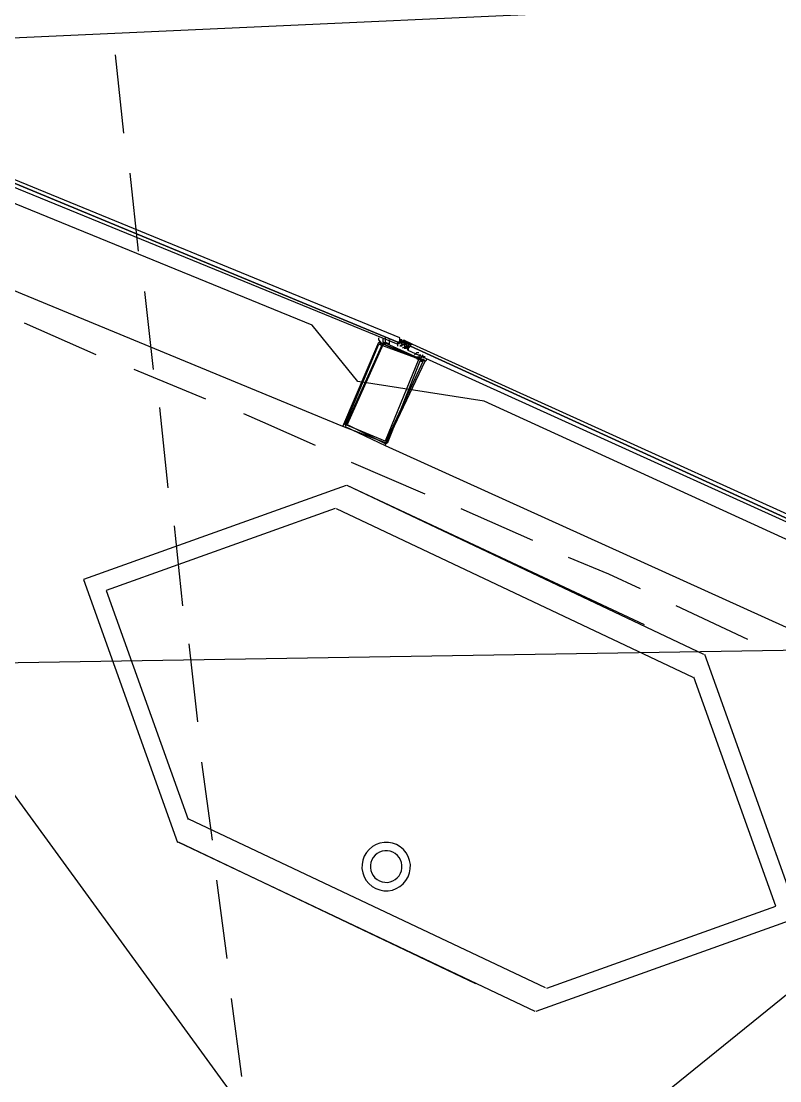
# Model space of a CAD drawing. Header units: feet. Extents: x -84 to 198, y -22 to 181.
# Drawn here: x 128.27 to 133.07, y 140.52 to 147.22 of the extents above; entities that cross this region are included whole.
import ezdxf

# ---------------------------------------------------------------- set-up
doc = ezdxf.new("R2010")
doc.units = ezdxf.units.FT
doc.layers.add('A-AREA-UNIDAD', color=30, linetype='CONTINUOUS')
doc.layers.add('A-LINEA', color=7, linetype='CONTINUOUS')

msp = doc.modelspace()

# ---------------------------------------------------------------- linework, layer by layer
at = {"layer": 'A-AREA-UNIDAD'}
msp.add_lwpolyline([(136.128, 134.3822), (134.72, 143.2533), (134.08, 143.3422), (134, 143.5378), (131.2, 144.8178), (130.4, 144.9422), (130.112, 145.2978), (127.28, 146.4533), (126.672, 146.4889), (126.56, 146.7378), (123.648, 147.8222), (122.912, 147.8933), (122.848, 148.0889), (115.968, 150.2222), (115.2, 150.2578), (115.168, 150.4178), (111.968, 151.2178), (111.328, 151.2178), (111.28, 151.3778), (104.032, 152.7289)], dxfattribs=at)
at = {"layer": 'A-LINEA'}
for p, q in [((137.0738, 147.512), (40.0569, 143.1148)), ((128.8667, 147.0044), (128.92, 146.5111)), ((128.96, 146.2578), (129.0133, 145.7644)), ((130.3067, 144.6578), (126.88, 146.0711)), ((129.0533, 145.5111), (129.1067, 145.0178)), ((128.7467, 145.1111), (128.2933, 145.3111)), ((130.5467, 145.1911), (130.5467, 145.1911)), ((130.56, 145.2178), (130.56, 145.2178)), ((130.56, 145.2044), (130.56, 145.2044)), ((130.5867, 145.2044), (130.5867, 145.2044)), ((130.5867, 145.2044), (130.5867, 145.2044)), ((130.6533, 145.1911), (130.6533, 145.1911)), ((130.6533, 145.1911), (130.6667, 145.1911)), ((130.6667, 145.2178), (130.6667, 145.2178)), ((130.6667, 145.2044), (130.68, 145.2044)), ((130.6667, 145.2044), (130.6667, 145.2044)), ((130.6667, 145.2044), (130.6667, 145.2044)), ((130.6667, 145.2044), (130.6667, 145.2044)), ((130.6667, 145.2044), (130.6667, 145.2044)), ((130.6667, 145.2044), (130.6667, 145.2044)), ((130.6667, 145.2044), (130.6667, 145.2044)), ((130.6667, 145.2044), (130.6667, 145.2044)), ((130.6667, 145.2044), (130.6667, 145.2044)), ((130.6667, 145.2044), (130.6667, 145.2044)), ((130.6667, 145.2044), (130.6667, 145.2044)), ((130.6667, 145.2044), (130.6667, 145.2044)), ((130.6667, 145.2044), (130.6667, 145.2044)), ((130.6667, 145.2044), (130.6667, 145.2044)), ((130.6667, 145.2044), (130.6667, 145.2044)), ((130.6667, 145.2044), (130.6667, 145.1911)), ((130.6667, 145.2044), (130.6667, 145.2044)), ((130.6667, 145.2044), (130.6667, 145.2044)), ((130.6667, 145.1911), (130.6667, 145.2044)), ((130.6667, 145.1911), (130.6667, 145.1911)), ((130.6667, 145.1911), (130.6667, 145.1911)), ((130.6667, 145.1911), (130.6667, 145.1911)), ((130.6667, 145.1911), (130.68, 145.1911)), ((130.6667, 145.1911), (130.6667, 145.1911)), ((130.6667, 145.1911), (130.6667, 145.1911)), ((130.6667, 145.1911), (130.6667, 145.1911)), ((130.6667, 145.1911), (130.6667, 145.1911)), ((130.6667, 145.1911), (130.6667, 145.1911)), ((130.6667, 145.1911), (130.6667, 145.1911)), ((130.6667, 145.1911), (130.68, 145.1911)), ((130.6667, 145.1911), (130.68, 145.1911)), ((130.6667, 145.1911), (130.68, 145.1911)), ((130.6667, 145.1911), (130.6667, 145.1911)), ((130.6667, 145.1911), (130.6667, 145.1911)), ((130.6667, 145.1911), (130.6667, 145.1911)), ((130.6667, 145.1911), (130.6667, 145.1778)), ((130.6667, 145.1911), (130.6667, 145.1911)), ((130.6667, 145.1911), (130.6667, 145.1911)), ((130.6667, 145.1911), (130.6667, 145.1911)), ((130.6667, 145.1911), (130.6667, 145.1911)), ((130.6667, 145.1911), (130.6667, 145.1778)), ((130.6667, 145.1911), (130.6667, 145.1911)), ((130.6688, 145.2), (130.7224, 145.1779)), ((130.68, 145.1911), (130.68, 145.2044)), ((130.68, 145.2044), (130.68, 145.2044)), ((130.68, 145.2044), (130.68, 145.2044)), ((130.68, 145.2044), (130.68, 145.2044)), ((130.68, 145.2044), (130.68, 145.2044)), ((130.68, 145.2044), (130.68, 145.2044)), ((130.68, 145.2044), (130.68, 145.2044)), ((130.68, 145.2044), (130.68, 145.2044)), ((130.68, 145.2044), (130.68, 145.2044)), ((130.68, 145.2044), (130.68, 145.2044)), ((130.68, 145.2044), (130.68, 145.2044)), ((130.68, 145.2044), (130.68, 145.2044)), ((130.68, 145.2044), (130.68, 145.2044)), ((130.68, 145.2044), (130.68, 145.2044)), ((130.68, 145.2044), (130.68, 145.2044)), ((130.68, 145.2044), (130.68, 145.2044)), ((130.68, 145.2044), (130.68, 145.2044)), ((130.68, 145.2044), (130.68, 145.2044)), ((130.68, 145.2044), (130.68, 145.2044)), ((130.68, 145.2044), (130.68, 145.2044)), ((130.68, 145.2044), (130.68, 145.2044)), ((130.68, 145.2044), (130.68, 145.2044)), ((130.68, 145.2044), (130.68, 145.2044)), ((130.68, 145.2044), (130.68, 145.2044)), ((130.68, 145.2044), (130.68, 145.2044)), ((130.68, 145.1911), (130.68, 145.1911)), ((130.68, 145.1911), (130.68, 145.1911)), ((130.68, 145.1911), (130.68, 145.1911)), ((130.68, 145.1911), (130.68, 145.1911)), ((130.68, 145.1911), (130.68, 145.1911)), ((130.68, 145.1911), (130.68, 145.1911)), ((130.68, 145.1911), (130.68, 145.1911)), ((130.68, 145.1911), (130.68, 145.1911)), ((130.68, 145.1911), (130.6933, 145.1911)), ((130.68, 145.1911), (130.68, 145.1911)), ((130.68, 145.1911), (130.68, 145.1911)), ((130.68, 145.1778), (130.68, 145.1911)), ((130.68, 145.1911), (130.68, 145.1911)), ((130.68, 145.1911), (130.68, 145.1911)), ((130.68, 145.1911), (130.68, 145.1911)), ((130.68, 145.1911), (130.68, 145.1911)), ((130.68, 145.1911), (130.68, 145.1911)), ((130.68, 145.1911), (130.68, 145.1911)), ((130.68, 145.1911), (130.68, 145.1911)), ((130.68, 145.1911), (130.68, 145.1911)), ((130.68, 145.1911), (130.68, 145.1911)), ((130.68, 145.1911), (130.6933, 145.1911)), ((130.68, 145.1911), (130.68, 145.1911)), ((130.68, 145.1911), (130.68, 145.1911)), ((130.68, 145.1911), (130.68, 145.1911)), ((130.68, 145.1911), (130.68, 145.1911)), ((130.68, 145.1778), (130.68, 145.1911)), ((130.68, 145.1911), (130.68, 145.1911)), ((130.68, 145.1911), (130.68, 145.1911)), ((130.68, 145.1911), (130.68, 145.1911)), ((130.68, 145.1778), (130.68, 145.1911)), ((130.6931, 145.2021), (130.7459, 145.1781)), ((130.6933, 145.2044), (130.6933, 145.2044)), ((130.6933, 145.1911), (130.6933, 145.2044)), ((130.6933, 145.1911), (130.6933, 145.2044)), ((130.6933, 145.2044), (130.6933, 145.1911)), ((130.6933, 145.2044), (130.6933, 145.1911)), ((130.6933, 145.2044), (130.6933, 145.1911)), ((130.6933, 145.2044), (130.6933, 145.2044)), ((130.6933, 145.2044), (130.6933, 145.2044)), ((130.6933, 145.2044), (130.6933, 145.2044)), ((130.6933, 145.2044), (130.6933, 145.2044)), ((130.6933, 145.2044), (130.6933, 145.2044)), ((130.6933, 145.2044), (130.6933, 145.2044)), ((130.6933, 145.2044), (130.6933, 145.2044)), ((130.6933, 145.1911), (130.6933, 145.2044)), ((130.6933, 145.2044), (130.6933, 145.2044)), ((130.6933, 145.2044), (130.6933, 145.2044)), ((130.6933, 145.1911), (130.6933, 145.2044)), ((130.6933, 145.2044), (130.6933, 145.2044)), ((130.6933, 145.1778), (130.6933, 145.1911)), ((130.6933, 145.1911), (130.6933, 145.1911)), ((130.6933, 145.1911), (130.6933, 145.1911)), ((130.6933, 145.1911), (130.6933, 145.1911)), ((130.6933, 145.1778), (130.6933, 145.1911)), ((130.7067, 145.1911), (130.6933, 145.1911)), ((130.6933, 145.1911), (130.6933, 145.1911)), ((130.6933, 145.1911), (130.6933, 145.1911)), ((130.6933, 145.1911), (130.6933, 145.1911)), ((130.6933, 145.1911), (130.6933, 145.1911)), ((130.6933, 145.1911), (130.6933, 145.1911)), ((130.6933, 145.1911), (130.6933, 145.1911)), ((130.6933, 145.1911), (130.6933, 145.1911)), ((130.6933, 145.1911), (130.6933, 145.1911)), ((130.6933, 145.1911), (130.6933, 145.1911)), ((130.6933, 145.1911), (130.6933, 145.1911)), ((130.6933, 145.1911), (130.6933, 145.1911)), ((130.6933, 145.1911), (130.6933, 145.1911)), ((130.6933, 145.1911), (130.6933, 145.1911)), ((130.6933, 145.1911), (130.6933, 145.1911)), ((130.6933, 145.1911), (130.6933, 145.1911)), ((130.6933, 145.1911), (130.6933, 145.1911)), ((130.6933, 145.1911), (130.6933, 145.1911)), ((130.6933, 145.1911), (130.6933, 145.1911)), ((130.6933, 145.1911), (130.6933, 145.1911)), ((130.6933, 145.1911), (130.6933, 145.1911)), ((130.6933, 145.1911), (130.6933, 145.1911)), ((130.6933, 145.1911), (130.6933, 145.1911)), ((130.6933, 145.1911), (130.6933, 145.1911)), ((130.6933, 145.1911), (130.6933, 145.1911)), ((130.6933, 145.1911), (130.6933, 145.1911)), ((130.6933, 145.1911), (130.6933, 145.1911)), ((130.6933, 145.1911), (130.6933, 145.1911)), ((130.6933, 145.1911), (130.6933, 145.1911)), ((130.6933, 145.1911), (130.6933, 145.1911)), ((130.6933, 145.1911), (130.6933, 145.1911)), ((130.6933, 145.1911), (130.6933, 145.1911)), ((130.6933, 145.1911), (130.6933, 145.1911)), ((130.6933, 145.1911), (130.6933, 145.1911)), ((130.6933, 145.1911), (130.6933, 145.1911)), ((130.6933, 145.1911), (130.6933, 145.1911)), ((130.6933, 145.1911), (130.6933, 145.1911)), ((130.6933, 145.1911), (130.6933, 145.1911)), ((130.6933, 145.1911), (130.6933, 145.1911)), ((130.6933, 145.1911), (130.6933, 145.1911)), ((130.6933, 145.1911), (130.6933, 145.1911)), ((130.6933, 145.1911), (130.6933, 145.1911)), ((130.6933, 145.1911), (130.6933, 145.1911)), ((130.6933, 145.1911), (130.6933, 145.1911)), ((130.6933, 145.1911), (130.6933, 145.1911)), ((130.6933, 145.1911), (130.6933, 145.1911)), ((130.72, 145.1911), (130.7067, 145.1911)), ((130.7067, 145.1911), (130.7067, 145.1911)), ((130.7067, 145.1911), (130.7067, 145.1911)), ((130.7067, 145.1911), (130.7067, 145.1911)), ((130.7067, 145.1911), (130.7067, 145.1911)), ((130.7067, 145.1911), (130.7067, 145.1911)), ((130.7067, 145.1911), (130.7067, 145.1911)), ((130.7067, 145.1911), (130.7067, 145.1911)), ((130.7067, 145.1911), (130.7067, 145.1911)), ((130.7067, 145.1911), (130.7067, 145.1911)), ((130.7067, 145.1911), (130.7067, 145.1911)), ((130.7067, 145.1911), (130.7067, 145.1911)), ((130.7067, 145.1778), (130.7067, 145.1911)), ((130.7067, 145.1911), (130.7067, 145.1911)), ((130.7067, 145.1911), (130.7067, 145.1911)), ((130.7067, 145.1911), (130.7067, 145.1911)), ((130.7067, 145.1911), (130.7067, 145.1911)), ((130.7067, 145.1911), (130.7067, 145.1911)), ((130.7067, 145.1911), (130.7067, 145.1911)), ((130.7067, 145.1911), (130.7067, 145.1911)), ((130.7067, 145.1911), (130.7067, 145.1911)), ((130.7067, 145.1911), (130.7067, 145.1911)), ((130.7067, 145.1911), (130.7067, 145.1911)), ((130.7067, 145.1911), (130.7067, 145.1911)), ((130.7067, 145.1911), (130.7067, 145.1911)), ((130.7067, 145.1911), (130.7067, 145.1911)), ((130.7067, 145.1911), (130.7067, 145.1911)), ((130.7067, 145.1911), (130.7067, 145.1911)), ((130.7067, 145.1911), (130.7067, 145.1911)), ((130.7067, 145.1911), (130.7067, 145.1911)), ((130.7067, 145.1911), (130.7067, 145.1911)), ((130.7067, 145.1911), (130.7067, 145.1911)), ((130.7067, 145.1911), (130.7067, 145.1911)), ((130.7067, 145.1911), (130.7067, 145.1911)), ((130.7067, 145.1911), (130.7067, 145.1778)), ((130.7067, 145.1911), (130.7067, 145.1778)), ((130.7067, 145.1911), (130.7067, 145.1778)), ((130.7067, 145.1911), (130.7067, 145.1911)), ((130.7067, 145.1911), (130.7067, 145.1911)), ((130.7067, 145.1911), (130.7067, 145.1911)), ((130.72, 145.1911), (130.7067, 145.1911)), ((130.72, 145.1911), (130.7067, 145.1911)), ((130.72, 145.1911), (130.7067, 145.1911)), ((130.72, 145.1911), (130.72, 145.1911)), ((130.72, 145.1911), (130.72, 145.1911)), ((130.72, 145.1911), (130.72, 145.1911)), ((130.72, 145.1911), (130.72, 145.1911)), ((130.72, 145.1911), (130.72, 145.1911)), ((130.72, 145.1911), (130.72, 145.1911)), ((130.72, 145.1911), (130.72, 145.1911)), ((130.72, 145.1911), (130.72, 145.1778)), ((130.72, 145.1911), (130.72, 145.1778)), ((130.72, 145.1911), (130.72, 145.1911)), ((130.72, 145.1911), (130.72, 145.1911)), ((130.72, 145.1911), (130.72, 145.1911)), ((130.6533, 145.1778), (130.6533, 145.1778)), ((130.6533, 145.1778), (130.6533, 145.1778)), ((130.6533, 145.1778), (130.6533, 145.1778)), ((130.6533, 145.1778), (130.6533, 145.1778)), ((130.6533, 145.1778), (130.6533, 145.1778)), ((130.6533, 145.1778), (130.6533, 145.1778)), ((130.6533, 145.1778), (130.6533, 145.1778)), ((130.6533, 145.1778), (130.6533, 145.1778)), ((130.6533, 145.1778), (130.6533, 145.1778)), ((130.6533, 145.1778), (130.6533, 145.1778)), ((130.6533, 145.1778), (130.6533, 145.1778)), ((130.6533, 145.1778), (130.6533, 145.1778)), ((130.6533, 145.1778), (130.6533, 145.1778)), ((130.6533, 145.1644), (130.6533, 145.1644)), ((130.6667, 145.1778), (130.6667, 145.1778)), ((130.6667, 145.1778), (130.6667, 145.1778)), ((130.6667, 145.1778), (130.6667, 145.1778)), ((130.6667, 145.1778), (130.6667, 145.1778)), ((130.6667, 145.1778), (130.6667, 145.1778)), ((130.6667, 145.1778), (130.6667, 145.1778)), ((130.6667, 145.1778), (130.6667, 145.1778)), ((130.6667, 145.1778), (130.6667, 145.1778)), ((130.6667, 145.1778), (130.6667, 145.1778)), ((130.6667, 145.1778), (130.6667, 145.1778)), ((130.6667, 145.1778), (130.6667, 145.1778)), ((130.6667, 145.1778), (130.6667, 145.1778)), ((130.68, 145.1778), (130.68, 145.1778)), ((130.68, 145.1778), (130.68, 145.1778)), ((130.68, 145.1778), (130.68, 145.1778)), ((130.68, 145.1778), (130.68, 145.1778)), ((130.68, 145.1778), (130.68, 145.1778)), ((130.68, 145.1778), (130.68, 145.1778)), ((130.68, 145.1778), (130.68, 145.1778)), ((130.68, 145.1778), (130.68, 145.1778)), ((130.68, 145.1778), (130.68, 145.1778)), ((130.68, 145.1778), (130.68, 145.1778)), ((130.68, 145.1778), (130.68, 145.1778)), ((130.68, 145.1778), (130.68, 145.1778)), ((130.68, 145.1778), (130.68, 145.1778)), ((130.68, 145.1778), (130.68, 145.1778)), ((130.68, 145.1778), (130.68, 145.1778)), ((130.68, 145.1778), (130.68, 145.1778)), ((130.68, 145.1778), (130.6933, 145.1778)), ((130.68, 145.1778), (130.68, 145.1778)), ((130.68, 145.1778), (130.68, 145.1778)), ((130.68, 145.1778), (130.68, 145.1778)), ((130.68, 145.1778), (130.68, 145.1778)), ((130.68, 145.1778), (130.68, 145.1778)), ((130.68, 145.1778), (130.68, 145.1778)), ((130.68, 145.1778), (130.68, 145.1778)), ((130.68, 145.1778), (130.68, 145.1778)), ((130.68, 145.1778), (130.68, 145.1778)), ((130.68, 145.1778), (130.68, 145.1778)), ((130.68, 145.1778), (130.68, 145.1778)), ((130.68, 145.1778), (130.68, 145.1778)), ((130.68, 145.1644), (130.68, 145.1644)), ((130.68, 145.1644), (130.68, 145.1644)), ((130.68, 145.1644), (130.68, 145.1644)), ((130.68, 145.1644), (130.68, 145.1644)), ((130.68, 145.1644), (130.68, 145.1644)), ((130.68, 145.1644), (130.68, 145.1644)), ((130.68, 145.1644), (130.68, 145.1644)), ((130.6933, 145.1778), (130.6933, 145.1778)), ((130.7067, 145.1778), (130.6933, 145.1778)), ((130.6933, 145.1778), (130.6933, 145.1778)), ((130.6933, 145.1778), (130.6933, 145.1778)), ((130.6933, 145.1778), (130.6933, 145.1778)), ((130.6933, 145.1778), (130.6933, 145.1778)), ((130.6933, 145.1778), (130.6933, 145.1778)), ((130.6933, 145.1778), (130.6933, 145.1778)), ((130.6933, 145.1778), (130.6933, 145.1778)), ((130.6933, 145.1778), (130.6933, 145.1778)), ((130.6933, 145.1778), (130.6933, 145.1778)), ((130.6933, 145.1778), (130.6933, 145.1778)), ((130.6933, 145.1778), (130.6933, 145.1778)), ((130.6933, 145.1778), (130.6933, 145.1778)), ((130.6933, 145.1778), (130.6933, 145.1778)), ((130.6933, 145.1778), (130.6933, 145.1778)), ((130.6933, 145.1778), (130.6933, 145.1778)), ((130.6933, 145.1778), (130.6933, 145.1778)), ((130.6933, 145.1778), (130.6933, 145.1778)), ((130.6933, 145.1778), (130.6933, 145.1778)), ((130.6933, 145.1778), (130.6933, 145.1778)), ((130.6933, 145.1778), (130.6933, 145.1778)), ((130.6933, 145.1778), (130.6933, 145.1778)), ((130.6933, 145.1778), (130.6933, 145.1778)), ((130.6933, 145.1778), (130.6933, 145.1778)), ((130.6933, 145.1778), (130.6933, 145.1778)), ((130.6933, 145.1778), (130.6933, 145.1778)), ((130.6933, 145.1778), (130.6933, 145.1778)), ((130.6933, 145.1778), (130.6933, 145.1778)), ((130.6933, 145.1778), (130.6933, 145.1778)), ((130.6933, 145.1778), (130.6933, 145.1778)), ((130.6933, 145.1778), (130.6933, 145.1778)), ((130.6933, 145.1778), (130.6933, 145.1778)), ((130.6933, 145.1778), (130.6933, 145.1778)), ((130.6933, 145.1778), (130.6933, 145.1778)), ((130.6933, 145.1778), (130.6933, 145.1778)), ((130.6933, 145.1778), (130.6933, 145.1778)), ((130.6933, 145.1778), (130.6933, 145.1778)), ((130.6933, 145.1778), (130.6933, 145.1778)), ((130.6933, 145.1778), (130.6933, 145.1778)), ((130.6933, 145.1778), (130.6933, 145.1778)), ((130.6933, 145.1778), (130.6933, 145.1778)), ((130.6933, 145.1778), (130.6933, 145.1778)), ((130.6933, 145.1778), (130.6933, 145.1778)), ((130.6933, 145.1778), (130.7067, 145.1778)), ((130.6933, 145.1778), (130.6933, 145.1778)), ((130.6933, 145.1778), (130.7067, 145.1778)), ((130.7067, 145.1778), (130.6933, 145.1778)), ((130.6933, 145.1778), (130.6933, 145.1778)), ((130.6933, 145.1778), (130.6933, 145.1778)), ((130.7067, 145.1778), (130.6933, 145.1778)), ((130.6933, 145.1778), (130.6933, 145.1778)), ((130.6933, 145.1778), (130.6933, 145.1778)), ((130.6933, 145.1644), (130.7067, 145.1644)), ((130.6933, 145.1511), (130.6933, 145.1511)), ((130.6933, 145.1511), (130.6933, 145.1511)), ((130.6933, 145.1511), (130.6933, 145.1511)), ((130.7067, 145.1778), (130.7067, 145.1778)), ((130.7067, 145.1778), (130.7067, 145.1778)), ((130.7067, 145.1778), (130.7067, 145.1778)), ((130.7067, 145.1778), (130.7067, 145.1778)), ((130.7067, 145.1778), (130.7067, 145.1778)), ((130.7067, 145.1778), (130.7067, 145.1778)), ((130.7067, 145.1778), (130.7067, 145.1778)), ((130.7067, 145.1778), (130.7067, 145.1778)), ((130.7067, 145.1778), (130.7067, 145.1778)), ((130.7067, 145.1778), (130.7067, 145.1778)), ((130.7067, 145.1778), (130.7067, 145.1778)), ((130.7067, 145.1778), (130.7067, 145.1778)), ((130.7067, 145.1778), (130.7067, 145.1778)), ((130.7067, 145.1778), (130.7067, 145.1778)), ((130.7067, 145.1778), (130.7067, 145.1778)), ((130.7067, 145.1778), (130.7067, 145.1778)), ((130.7067, 145.1778), (130.7067, 145.1778)), ((130.7067, 145.1778), (130.7067, 145.1644)), ((130.7067, 145.1778), (130.7067, 145.1778)), ((130.7067, 145.1778), (130.7067, 145.1644)), ((130.7067, 145.1778), (130.7067, 145.1778)), ((130.7067, 145.1778), (130.7067, 145.1778)), ((130.7067, 145.1778), (130.7067, 145.1778)), ((130.7067, 145.1778), (130.7067, 145.1778)), ((130.7067, 145.1778), (130.7067, 145.1778)), ((130.7067, 145.1778), (130.7067, 145.1778)), ((130.7067, 145.1778), (130.7067, 145.1778)), ((130.7067, 145.1778), (130.7067, 145.1778)), ((130.7067, 145.1778), (130.7067, 145.1778)), ((130.7067, 145.1778), (130.7067, 145.1778)), ((130.7067, 145.1778), (130.7067, 145.1778)), ((130.7067, 145.1778), (130.7067, 145.1778)), ((130.7067, 145.1778), (130.7067, 145.1778)), ((130.7067, 145.1778), (130.7067, 145.1778)), ((130.7067, 145.1778), (130.7067, 145.1778)), ((130.7067, 145.1778), (130.7067, 145.1778)), ((130.7067, 145.1778), (130.7067, 145.1778)), ((130.7067, 145.1778), (130.7067, 145.1778)), ((130.7067, 145.1778), (130.7067, 145.1778)), ((130.7067, 145.1778), (130.7067, 145.1644)), ((130.7067, 145.1778), (130.7067, 145.1778)), ((130.7067, 145.1778), (130.7067, 145.1778)), ((130.7067, 145.1778), (130.7067, 145.1778)), ((130.7067, 145.1778), (130.7067, 145.1778)), ((130.7067, 145.1778), (130.7067, 145.1778)), ((130.7067, 145.1778), (130.7067, 145.1778)), ((130.7067, 145.1778), (130.7067, 145.1778)), ((130.7067, 145.1778), (130.7067, 145.1778)), ((130.7067, 145.1778), (130.7067, 145.1778)), ((130.7067, 145.1778), (130.7067, 145.1778)), ((130.7067, 145.1644), (130.7067, 145.1644)), ((130.7067, 145.1644), (130.7067, 145.1644)), ((130.72, 145.1644), (130.7067, 145.1644)), ((130.7067, 145.1644), (130.7067, 145.1644)), ((130.7067, 145.1644), (130.7067, 145.1644)), ((130.7067, 145.1644), (130.7067, 145.1644)), ((130.7067, 145.1644), (130.7067, 145.1644)), ((130.7067, 145.1644), (130.7067, 145.1644)), ((130.7067, 145.1644), (130.72, 145.1644)), ((130.7067, 145.1644), (130.72, 145.1644)), ((130.7067, 145.1644), (130.7067, 145.1644)), ((130.7067, 145.1644), (130.7067, 145.1644)), ((130.7067, 145.1644), (130.7067, 145.1644)), ((130.7067, 145.1644), (130.7067, 145.1644)), ((130.7067, 145.1644), (130.7067, 145.1644)), ((130.7067, 145.1644), (130.7067, 145.1644)), ((130.7067, 145.1644), (130.7067, 145.1644)), ((130.7067, 145.1644), (130.7067, 145.1644)), ((130.7067, 145.1644), (130.7067, 145.1644)), ((130.7067, 145.1644), (130.7067, 145.1644)), ((130.7067, 145.1644), (130.7067, 145.1644)), ((130.7067, 145.1644), (130.7067, 145.1644)), ((130.7067, 145.1644), (130.7067, 145.1644)), ((130.7067, 145.1511), (130.7067, 145.1644)), ((130.7067, 145.1511), (130.7067, 145.1644)), ((130.7067, 145.1511), (130.7067, 145.1511)), ((130.72, 145.1778), (130.72, 145.1778)), ((130.72, 145.1778), (130.72, 145.1778)), ((130.72, 145.1778), (130.72, 145.1778)), ((130.72, 145.1778), (130.72, 145.1778)), ((130.72, 145.1778), (130.72, 145.1778)), ((130.72, 145.1778), (130.72, 145.1644)), ((130.72, 145.1778), (130.72, 145.1778)), ((130.72, 145.1778), (130.72, 145.1778)), ((130.72, 145.1778), (130.72, 145.1778)), ((130.72, 145.1778), (130.72, 145.1778)), ((130.72, 145.1778), (130.72, 145.1778)), ((130.72, 145.1778), (130.72, 145.1778)), ((130.72, 145.1778), (130.72, 145.1778)), ((130.72, 145.1778), (130.72, 145.1778)), ((130.72, 145.1644), (130.72, 145.1778)), ((130.72, 145.1778), (130.72, 145.1778)), ((130.72, 145.1778), (130.72, 145.1778)), ((130.72, 145.1778), (130.7333, 145.1778)), ((130.7333, 145.1778), (130.72, 145.1778)), ((130.72, 145.1778), (130.72, 145.1778)), ((130.72, 145.1778), (130.72, 145.1778)), ((130.7333, 145.1778), (130.72, 145.1778)), ((130.72, 145.1778), (130.72, 145.1778)), ((130.72, 145.1778), (130.72, 145.1778)), ((130.72, 145.1778), (130.72, 145.1778)), ((130.72, 145.1778), (130.72, 145.1778)), ((130.72, 145.1778), (130.72, 145.1778)), ((130.72, 145.1778), (130.72, 145.1778)), ((130.72, 145.1778), (130.72, 145.1778)), ((130.72, 145.1778), (130.72, 145.1778)), ((130.72, 145.1644), (130.7333, 145.1644)), ((130.72, 145.1644), (130.72, 145.1644)), ((130.72, 145.1644), (130.72, 145.1644)), ((130.72, 145.1644), (130.72, 145.1644)), ((130.72, 145.1644), (130.72, 145.1644)), ((130.72, 145.1644), (130.72, 145.1644)), ((130.72, 145.1511), (130.72, 145.1644)), ((130.72, 145.1644), (130.72, 145.1644)), ((130.7333, 145.1644), (130.72, 145.1644)), ((130.72, 145.1644), (130.72, 145.1644)), ((130.72, 145.1644), (130.72, 145.1644)), ((130.72, 145.1644), (130.72, 145.1644)), ((130.72, 145.1644), (130.72, 145.1644)), ((130.72, 145.1511), (130.72, 145.1644)), ((130.72, 145.1644), (130.72, 145.1644)), ((130.72, 145.1644), (130.72, 145.1644)), ((130.72, 145.1511), (130.72, 145.1644)), ((130.72, 145.1644), (130.72, 145.1644)), ((130.72, 145.1644), (130.72, 145.1644)), ((130.72, 145.1644), (130.72, 145.1644)), ((130.72, 145.1644), (130.72, 145.1644)), ((130.72, 145.1644), (130.72, 145.1644)), ((130.72, 145.1644), (130.72, 145.1644)), ((130.72, 145.1644), (130.72, 145.1644)), ((130.72, 145.1644), (130.72, 145.1644)), ((130.72, 145.1644), (130.72, 145.1644)), ((130.72, 145.1511), (130.72, 145.1511)), ((130.72, 145.1511), (130.72, 145.1511)), ((130.72, 145.1511), (130.72, 145.1511)), ((130.72, 145.1378), (130.72, 145.1511)), ((130.72, 145.1511), (130.72, 145.1511)), ((130.72, 145.1511), (130.72, 145.1511)), ((130.72, 145.1511), (130.72, 145.1511)), ((130.72, 145.1511), (130.72, 145.1511)), ((130.72, 145.1511), (130.72, 145.1511)), ((130.72, 145.1511), (130.72, 145.1511)), ((130.72, 145.1511), (130.72, 145.1511)), ((130.72, 145.1511), (130.72, 145.1511)), ((130.72, 145.1511), (130.72, 145.1378)), ((130.72, 145.1511), (130.72, 145.1511)), ((130.72, 145.1378), (130.72, 145.1378)), ((130.7333, 145.1778), (130.7333, 145.1778)), ((130.7333, 145.1778), (130.7333, 145.1778)), ((130.7333, 145.1644), (130.7333, 145.1778)), ((130.7333, 145.1778), (130.7333, 145.1778)), ((130.7333, 145.1778), (130.7333, 145.1778)), ((130.7333, 145.1778), (130.7333, 145.1778)), ((130.7333, 145.1778), (130.7333, 145.1778)), ((130.7333, 145.1778), (130.7333, 145.1778)), ((130.7333, 145.1778), (130.7333, 145.1778)), ((130.7333, 145.1778), (130.7333, 145.1644)), ((130.7333, 145.1778), (130.7333, 145.1778)), ((130.7333, 145.1778), (130.7333, 145.1644)), ((130.7333, 145.1778), (130.7333, 145.1778)), ((130.7333, 145.1778), (130.7333, 145.1778)), ((130.7333, 145.1778), (130.7333, 145.1778)), ((130.7333, 145.1778), (130.7333, 145.1778)), ((130.7333, 145.1778), (130.7333, 145.1778)), ((130.7333, 145.1778), (130.7333, 145.1778)), ((130.7333, 145.1778), (130.7333, 145.1778)), ((130.7333, 145.1778), (130.7333, 145.1778)), ((130.7333, 145.1778), (130.7333, 145.1778)), ((130.7333, 145.1778), (130.7333, 145.1778)), ((130.7333, 145.1778), (130.7333, 145.1778)), ((130.7333, 145.1644), (130.7333, 145.1644)), ((130.7333, 145.1644), (130.7333, 145.1644)), ((130.7333, 145.1644), (130.7333, 145.1644)), ((130.7333, 145.1644), (130.7333, 145.1644)), ((130.7333, 145.1644), (130.7333, 145.1644)), ((130.7333, 145.1644), (130.7333, 145.1644)), ((130.7333, 145.1644), (130.7333, 145.1644)), ((130.7333, 145.1644), (130.7333, 145.1644)), ((130.7333, 145.1644), (130.7333, 145.1644)), ((130.84, 145.0978), (130.84, 145.0978)), ((129.44, 144.8311), (128.9867, 145.0178)), ((129.1467, 144.7778), (129.2, 144.2711)), ((130.5733, 144.5378), (133.96, 143.0044)), ((130.8267, 144.2311), (130.36, 144.4311)), ((132.2133, 143.4044), (130.3333, 144.2844)), ((132.5867, 143.2178), (130.3333, 144.2844)), ((132.52, 143.0711), (130.2667, 144.1378)), ((131.5067, 143.9378), (131.0533, 144.1378)), ((129.24, 144.0311), (129.2933, 143.5244)), ((130.48, 139.2444), (127.2533, 143.6711)), ((132.8667, 143.3111), (132.4133, 143.5244)), ((134.895, 143.2722), (37.2384, 141.6899)), ((129.3333, 143.2844), (129.3867, 142.7911)), ((129.4133, 142.5378), (129.48, 142.0444)), ((131.5867, 141.1111), (129.3333, 142.1778)), ((130.4548, 141.9662), (130.4413, 141.9432)), ((130.472, 141.9866), (130.4548, 141.9662)), ((130.4926, 142.0037), (130.472, 141.9866)), ((130.5158, 142.017), (130.4926, 142.0037)), ((130.5409, 142.026), (130.5158, 142.017)), ((130.5381, 141.9686), (130.523, 141.9599)), ((130.5545, 141.9745), (130.5381, 141.9686)), ((130.5673, 142.0306), (130.5409, 142.026)), ((130.5717, 141.9774), (130.5545, 141.9745)), ((130.594, 142.0305), (130.5673, 142.0306)), ((130.5891, 141.9774), (130.5717, 141.9774)), ((130.6063, 141.9743), (130.5891, 141.9774)), ((130.6203, 142.0257), (130.594, 142.0305)), ((130.6226, 141.9682), (130.6063, 141.9743)), ((130.6454, 142.0165), (130.6203, 142.0257)), ((130.6377, 141.9595), (130.6226, 141.9682)), ((130.6685, 142.003), (130.6454, 142.0165)), ((130.6889, 141.9858), (130.6685, 142.003)), ((130.706, 141.9652), (130.6889, 141.9858)), ((130.72, 139.1378), (134.2667, 142.0044)), ((130.4321, 141.9181), (130.4273, 141.8918)), ((130.4413, 141.9432), (130.4321, 141.9181)), ((130.4835, 141.9041), (130.4804, 141.8869)), ((130.4895, 141.9204), (130.4835, 141.9041)), ((130.4983, 141.9355), (130.4895, 141.9204)), ((130.5096, 141.9488), (130.4983, 141.9355)), ((130.523, 141.9599), (130.5096, 141.9488)), ((130.651, 141.9482), (130.6377, 141.9595)), ((130.6621, 141.9348), (130.651, 141.9482)), ((130.6708, 141.9197), (130.6621, 141.9348)), ((130.6767, 141.9033), (130.6708, 141.9197)), ((130.6797, 141.8861), (130.6767, 141.9033)), ((130.7192, 141.942), (130.706, 141.9652)), ((130.7283, 141.9169), (130.7192, 141.942)), ((130.7328, 141.8905), (130.7283, 141.9169)), ((130.4273, 141.8918), (130.4272, 141.865)), ((130.4272, 141.865), (130.4317, 141.8387)), ((130.4317, 141.8387), (130.4408, 141.8136)), ((130.4804, 141.8869), (130.4803, 141.8695)), ((130.4803, 141.8695), (130.4833, 141.8523)), ((130.4833, 141.8523), (130.4892, 141.8359)), ((130.4892, 141.8359), (130.4979, 141.8208)), ((130.6617, 141.8201), (130.6705, 141.8351)), ((130.6705, 141.8351), (130.6765, 141.8515)), ((130.6765, 141.8515), (130.6796, 141.8687)), ((130.6796, 141.8687), (130.6797, 141.8861)), ((130.7187, 141.8124), (130.7279, 141.8375)), ((130.7279, 141.8375), (130.7327, 141.8638)), ((130.7327, 141.8638), (130.7328, 141.8905)), ((129.5067, 141.7911), (129.5733, 141.2978)), ((130.4408, 141.8136), (130.454, 141.7903)), ((130.454, 141.7903), (130.4711, 141.7698)), ((130.4711, 141.7698), (130.4915, 141.7525)), ((130.4979, 141.8208), (130.509, 141.8074)), ((130.509, 141.8074), (130.5223, 141.7961)), ((130.5223, 141.7961), (130.5374, 141.7873)), ((130.5374, 141.7873), (130.5537, 141.7813)), ((130.5537, 141.7813), (130.5709, 141.7782)), ((130.5709, 141.7782), (130.5883, 141.7781)), ((130.5883, 141.7781), (130.6055, 141.7811)), ((130.6055, 141.7811), (130.6219, 141.787)), ((130.6219, 141.787), (130.637, 141.7956)), ((130.637, 141.7956), (130.6504, 141.8068)), ((130.6504, 141.8068), (130.6617, 141.8201)), ((130.6674, 141.7518), (130.688, 141.7689)), ((130.688, 141.7689), (130.7052, 141.7893)), ((130.7052, 141.7893), (130.7187, 141.8124)), ((130.4915, 141.7525), (130.5146, 141.7391)), ((130.5146, 141.7391), (130.5397, 141.7298)), ((130.5397, 141.7298), (130.566, 141.7251)), ((130.566, 141.7251), (130.5927, 141.725)), ((130.5927, 141.725), (130.6191, 141.7295)), ((130.6191, 141.7295), (130.6442, 141.7385)), ((130.6442, 141.7385), (130.6674, 141.7518)), ((129.6, 141.0444), (129.6667, 140.5511))]:
    msp.add_line(p, q, dxfattribs=at)
for points in [[(130.6533, 145.1911), (127.0133, 146.6978), (127, 146.6844), (127, 146.6711), (130.6533, 145.1778), (130.6533, 145.1911)], [(130.6667, 145.2178), (127.0267, 146.7111), (127.0133, 146.7111), (127.0133, 146.6978), (130.6533, 145.1911), (130.6667, 145.1911), (130.6667, 145.2178)], [(130.5867, 144.5511), (130.3067, 144.6578), (130.5333, 145.1911), (130.8, 145.0844), (130.5867, 144.5511)], [(130.32, 144.6578), (130.5733, 144.5378), (130.8267, 145.0711), (130.56, 145.1911), (130.32, 144.6578)], [(130.5467, 145.1778), (130.5333, 145.1911), (130.5467, 145.1911), (130.5467, 145.1911), (130.5467, 145.1911), (130.5467, 145.1911), (130.5333, 145.2044), (130.5333, 145.2044), (130.5333, 145.2178), (130.5333, 145.2178)], [(130.5467, 145.2178), (130.5467, 145.2178), (130.5467, 145.2178)], [(130.5467, 145.1911), (130.5467, 145.1911), (130.5467, 145.1911), (130.5467, 145.1778), (130.5467, 145.1778)], [(130.56, 145.1778), (130.56, 145.1778), (130.56, 145.1911), (130.56, 145.1911), (130.56, 145.1911), (130.56, 145.1911), (130.56, 145.1911), (130.56, 145.1911), (130.56, 145.1911), (130.56, 145.2178), (130.56, 145.2178)], [(130.5733, 145.2044), (130.5733, 145.2044), (130.5733, 145.2044), (130.5733, 145.2044), (130.5733, 145.1778), (130.5733, 145.1778), (130.56, 145.1911), (130.56, 145.1911)], [(130.5733, 145.1778), (130.5733, 145.1778), (130.5733, 145.1911), (130.5733, 145.1911), (130.56, 145.1778)], [(130.5733, 145.2178), (130.5733, 145.2178), (130.5733, 145.2044), (130.5733, 145.2044)], [(130.6, 145.2044), (130.6, 145.2044), (130.6, 145.2044), (130.6, 145.1778), (130.6, 145.1778), (130.5733, 145.1911), (130.5733, 145.1911), (130.5733, 145.1778), (130.5733, 145.1778), (130.5733, 145.1778), (130.5733, 145.1778)], [(130.6533, 145.1644), (130.6533, 145.1778), (130.6667, 145.1911), (130.6533, 145.1911), (130.6667, 145.1911), (130.6667, 145.2044), (130.6667, 145.2178)], [(130.6933, 145.2044), (130.68, 145.1911), (130.68, 145.1778), (130.68, 145.1644), (130.6667, 145.1644)], [(130.6667, 145.2044), (130.6667, 145.2044), (130.68, 145.2044), (130.6667, 145.2044), (130.68, 145.2044)], [(130.6667, 145.2044), (130.6667, 145.2044), (130.68, 145.2044), (130.6667, 145.2044), (130.68, 145.2044)], [(130.68, 145.2044), (130.68, 145.2044), (130.68, 145.1911)], [(130.6933, 145.1911), (130.68, 145.1911), (130.68, 145.1778)], [(130.7067, 145.1778), (130.6933, 145.1778), (130.6933, 145.1911)], [(130.6933, 145.1778), (130.6933, 145.1778), (130.6933, 145.1911), (130.6933, 145.1911)], [(130.7067, 145.1778), (130.7067, 145.1778), (130.6933, 145.1778), (130.6933, 145.1911)], [(130.6933, 145.1778), (130.6933, 145.1911), (130.6933, 145.1778)], [(130.72, 145.1911), (130.7067, 145.1778), (130.7067, 145.1644), (130.7067, 145.1511), (130.6933, 145.1511)], [(130.7067, 145.1911), (130.7067, 145.1911), (130.7067, 145.1778), (130.7067, 145.1778)], [(130.7067, 145.1911), (130.7067, 145.1778), (130.7067, 145.1911)], [(130.7067, 145.1911), (130.7067, 145.1778), (130.7067, 145.1911)], [(130.72, 145.1911), (130.7067, 145.1911), (130.7067, 145.1778)], [(130.5733, 144.5644), (130.32, 144.6711), (130.5333, 145.1778), (130.7867, 145.0844), (130.5733, 144.5644)], [(130.3333, 144.6711), (130.5733, 144.5511), (130.8133, 145.0711), (130.56, 145.1778), (130.3333, 144.6711)], [(130.7052, 145.1502), (130.6948, 145.176), (130.6687, 145.1665)], [(130.7187, 145.1373), (130.7078, 145.1629), (130.6818, 145.1528)], [(130.7067, 145.1778), (130.7067, 145.1778), (130.7067, 145.1644)], [(130.72, 145.1778), (130.72, 145.1778), (130.72, 145.1644)], [(130.72, 145.1778), (130.72, 145.1778), (130.7333, 145.1778)], [(130.72, 145.1378), (130.72, 145.1511), (130.7333, 145.1644), (130.7333, 145.1778), (130.7467, 145.1778)], [(130.7333, 145.1644), (134.32, 143.5244), (134.32, 143.5111), (134.3067, 143.5111), (130.72, 145.1378), (130.72, 145.1511), (130.7333, 145.1644)], [(130.7467, 145.1778), (134.3333, 143.5511), (134.32, 143.5244), (130.7333, 145.1644), (130.7333, 145.1778), (130.7467, 145.1778)], [(130.76, 145.1111), (130.7733, 145.1244), (130.7733, 145.1244), (130.7867, 145.1244), (130.7867, 145.1244)], [(130.76, 145.0978), (130.76, 145.0978), (130.7867, 145.0978), (130.7867, 145.0978), (130.7867, 145.0844), (130.7867, 145.0978), (130.7733, 145.0844), (130.7867, 145.0844), (130.7867, 145.0844), (130.7867, 145.0844), (130.8, 145.0844), (130.7867, 145.0844), (130.8, 145.0844), (130.8, 145.0844)], [(130.8, 145.1111), (130.8, 145.1111), (130.8, 145.1111), (130.8, 145.1111), (130.7867, 145.0978), (130.7867, 145.0978), (130.8, 145.0844), (130.8, 145.0844), (130.8, 145.0844), (130.8, 145.0844), (130.8, 145.0711), (130.8, 145.0711), (130.8, 145.0711), (130.8133, 145.0711), (130.8133, 145.0711), (130.8133, 145.0711), (130.8133, 145.0711), (130.8133, 145.0844)], [(130.7867, 145.1111), (130.8, 145.1111), (130.8, 145.1111), (130.8, 145.1111)], [(130.8, 145.0978), (130.8, 145.0844), (130.8, 145.0844), (130.8133, 145.1111), (130.8133, 145.1111), (130.8133, 145.1111)], [(130.8133, 145.0844), (130.8, 145.0711), (130.8, 145.0711), (130.8, 145.0844), (130.8, 145.0844)], [(130.8267, 145.0978), (130.8267, 145.0978), (130.8133, 145.0978), (130.8133, 145.0978), (130.8133, 145.0978)], [(130.84, 145.0844), (130.8267, 145.0711), (130.8267, 145.0711), (130.8133, 145.0844)], [(130.1333, 144.5378), (129.8, 144.6844), (129.68, 144.7378)], [(130.3262, 144.2848), (128.6663, 143.6907), (129.2604, 142.0308)], [(130.2579, 144.1402), (128.811, 143.6223), (129.3288, 142.1754)], [(132.1867, 143.6311), (131.9867, 143.7244), (131.7333, 143.8311)], [(131.5271, 140.9641), (133.187, 141.5582), (132.5929, 143.2181)], [(131.5955, 141.1087), (133.0424, 141.6266), (132.5245, 143.0735)], [(131.1467, 141.1378), (129.2667, 142.0311), (131.52, 140.9644)]]:
    msp.add_lwpolyline(points, dxfattribs=at)
for points in [[(130.5467, 145.1911), (130.5467, 145.1911), (130.5467, 145.1911), (130.5467, 145.1911)], [(130.7867, 145.0978), (130.7867, 145.0978), (130.7867, 145.0844), (130.7867, 145.0844)]]:
    msp.add_lwpolyline(points, close=True, dxfattribs=at)

doc.saveas('drawing.dxf')
